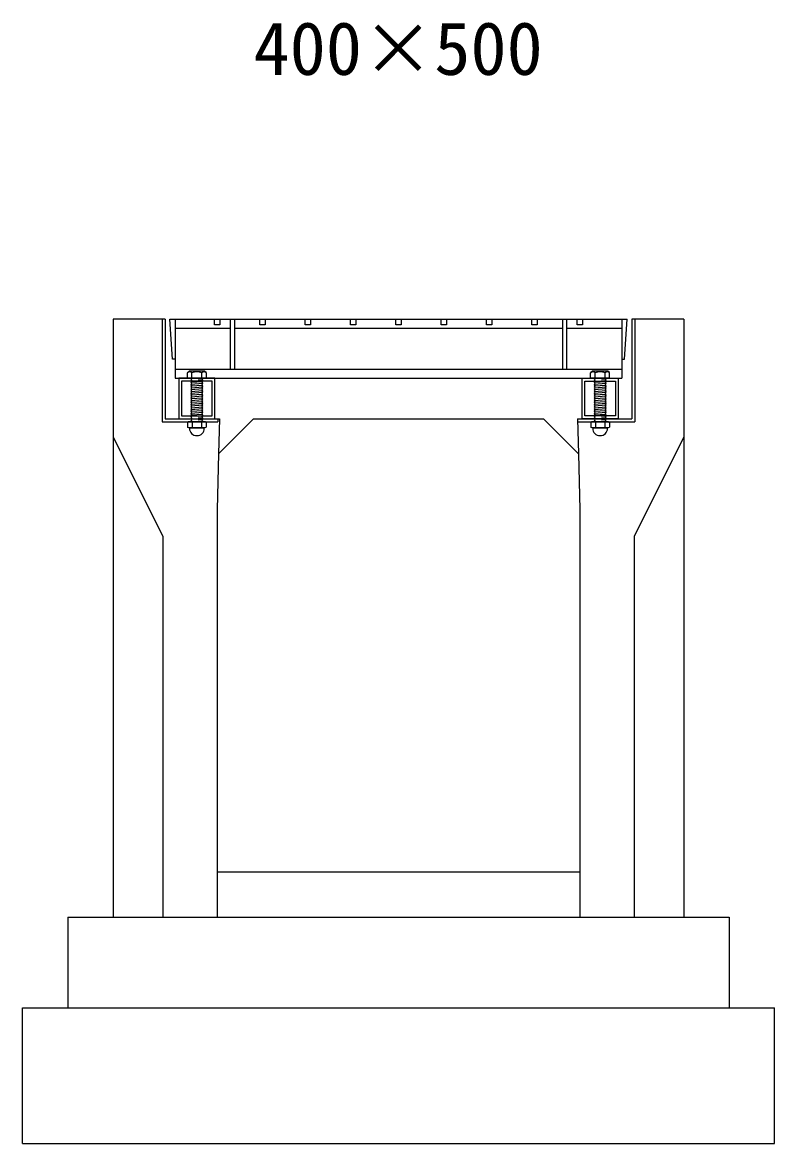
# Model space of a CAD drawing. Units: millimetres, scale not verified. Extents: x -16800 to 16800, y -5940 to 5940.
# Drawn here: x -12341 to -11511, y -2802 to -1564 of the extents above; entities that cross this region are included whole.
import ezdxf
from ezdxf.enums import TextEntityAlignment as Align

# ---------------------------------------------------------------- set-up
doc = ezdxf.new("R2010")
doc.units = ezdxf.units.MM
doc.header["$LTSCALE"] = 20
doc.linetypes.add('DOTTED', pattern=[1.75, 0.25, -1.5])
for name, color, linetype, lineweight in [('0-2_HATCH', 6, 'Continuous', 25), ('0-5_OUTLINE', 3, 'Continuous', 25), ('0-6_TXT', 7, 'Continuous', 25)]:
    doc.layers.add(name, color=color, linetype=linetype, lineweight=lineweight)
doc.styles.add('ＭＳ ゴシック', font='')
doc.styles.get('ＭＳ ゴシック').set_extended_font_data('MS Gothic')

msp = doc.modelspace()

# ---------------------------------------------------------------- linework, layer by layer
at = {"layer": '0-2_HATCH'}
for p, q in [((-12178.94, -1892.13), (-11673.94, -1892.13)), ((-12172.94, -1892.13), (-12172.94, -1957.13)), ((-12111.94, -1947.13), (-12111.94, -1892.13)), ((-12107.44, -1892.13), (-12107.44, -1947.13)), ((-11745.44, -1892.13), (-11745.44, -1947.13)), ((-11740.94, -1892.13), (-11740.94, -1947.13)), ((-11679.94, -1892.13), (-11679.94, -1957.13)), ((-11668.94, -1892.13), (-11668.94, -2002.13)), ((-11665.74, -1892.13), (-11665.74, -2005.33)), ((-12172.94, -1902.13), (-12111.94, -1902.13)), ((-12107.44, -1902.13), (-11745.44, -1902.13)), ((-11740.94, -1902.13), (-11679.94, -1902.13)), ((-12172.94, -1947.13), (-11679.94, -1947.13)), ((-12157.44, -1949.63), (-12159.44, -1951.13)), ((-12159.44, -1957.13), (-12159.44, -1951.13)), ((-12159.11, -1950.85), (-12157.44, -1949.63)), ((-12140.44, -1949.63), (-12157.44, -1949.63)), ((-12154.44, -1957.13), (-12154.44, -1951.13)), ((-12143.44, -1957.13), (-12143.44, -1951.13)), ((-12138.76, -1950.85), (-12140.44, -1949.63)), ((-12138.44, -1957.13), (-12138.44, -1951.13)), ((-11712.44, -1949.63), (-11714.44, -1951.13)), ((-11714.44, -1957.13), (-11714.44, -1951.13)), ((-11714.11, -1950.85), (-11712.44, -1949.63)), ((-11695.44, -1949.63), (-11712.44, -1949.63)), ((-11709.44, -1957.13), (-11709.44, -1951.13)), ((-11698.44, -1957.13), (-11698.44, -1951.13)), ((-11693.76, -1950.85), (-11695.44, -1949.63)), ((-11693.44, -1957.13), (-11693.44, -1951.13)), ((-12172.94, -1957.13), (-11679.94, -1957.13)), ((-12138.44, -1957.13), (-12159.44, -1957.13)), ((-12155.44, -1957.13), (-12142.44, -1957.13)), ((-12155.44, -1958.13), (-12154.44, -1957.13)), ((-12154.44, -1959.13), (-12155.44, -1958.13)), ((-12155.44, -1960.13), (-12154.44, -1959.13)), ((-12154.44, -1961.13), (-12155.44, -1960.13)), ((-12155.44, -1962.13), (-12154.44, -1961.13)), ((-12142.44, -1961.13), (-12155.44, -1962.13)), ((-12154.44, -1963.13), (-12155.44, -1962.13)), ((-12155.44, -1964.13), (-12154.44, -1963.13)), ((-12142.44, -1963.13), (-12155.44, -1964.13)), ((-12154.44, -1965.13), (-12155.44, -1964.13)), ((-12155.44, -1966.13), (-12154.44, -1965.13)), ((-12142.44, -1965.13), (-12155.44, -1966.13)), ((-12154.44, -1967.13), (-12155.44, -1966.13)), ((-12155.44, -1968.13), (-12154.44, -1967.13)), ((-12142.44, -1967.13), (-12155.44, -1968.13)), ((-12143.44, -1958.13), (-12142.44, -1957.13)), ((-12142.44, -1959.13), (-12143.44, -1958.13)), ((-12143.44, -1962.13), (-12142.44, -1961.13)), ((-12142.44, -1963.13), (-12143.44, -1962.13)), ((-12143.44, -1964.13), (-12142.44, -1963.13)), ((-12142.44, -1965.13), (-12143.44, -1964.13)), ((-12143.44, -1966.13), (-12142.44, -1965.13)), ((-12142.44, -1967.13), (-12143.44, -1966.13)), ((-11693.44, -1957.13), (-11714.44, -1957.13)), ((-11710.44, -1957.13), (-11697.44, -1957.13)), ((-11710.44, -1958.13), (-11709.44, -1957.13)), ((-11709.44, -1959.13), (-11710.44, -1958.13)), ((-11710.44, -1960.13), (-11709.44, -1959.13)), ((-11709.44, -1961.13), (-11710.44, -1960.13)), ((-11710.44, -1962.13), (-11709.44, -1961.13)), ((-11697.44, -1961.13), (-11710.44, -1962.13)), ((-11709.44, -1963.13), (-11710.44, -1962.13)), ((-11710.44, -1964.13), (-11709.44, -1963.13)), ((-11697.44, -1963.13), (-11710.44, -1964.13)), ((-11709.44, -1965.13), (-11710.44, -1964.13)), ((-11710.44, -1966.13), (-11709.44, -1965.13)), ((-11697.44, -1965.13), (-11710.44, -1966.13)), ((-11709.44, -1967.13), (-11710.44, -1966.13)), ((-11710.44, -1968.13), (-11709.44, -1967.13)), ((-11697.44, -1967.13), (-11710.44, -1968.13)), ((-11698.44, -1958.13), (-11697.44, -1957.13)), ((-11697.44, -1959.13), (-11698.44, -1958.13)), ((-11698.44, -1962.13), (-11697.44, -1961.13)), ((-11697.44, -1963.13), (-11698.44, -1962.13)), ((-11698.44, -1964.13), (-11697.44, -1963.13)), ((-11697.44, -1965.13), (-11698.44, -1964.13)), ((-11698.44, -1966.13), (-11697.44, -1965.13)), ((-11697.44, -1967.13), (-11698.44, -1966.13)), ((-12154.44, -1969.13), (-12155.44, -1968.13)), ((-12142.44, -1969.13), (-12155.44, -1970.13)), ((-12155.44, -1970.13), (-12154.44, -1969.13)), ((-12142.44, -1971.13), (-12155.44, -1972.13)), ((-12154.44, -1973.13), (-12155.44, -1972.13)), ((-12142.44, -1973.13), (-12155.44, -1974.13)), ((-12155.44, -1974.13), (-12154.44, -1973.13)), ((-12154.44, -1975.13), (-12155.44, -1974.13)), ((-12142.44, -1975.13), (-12155.44, -1976.13)), ((-12155.44, -1976.13), (-12154.44, -1975.13)), ((-12154.44, -1977.13), (-12155.44, -1976.13)), ((-12142.44, -1977.13), (-12155.44, -1978.13)), ((-12155.44, -1978.13), (-12154.44, -1977.13)), ((-12154.44, -1979.13), (-12155.44, -1978.13)), ((-12142.44, -1979.13), (-12155.44, -1980.13)), ((-12155.44, -1980.13), (-12154.44, -1979.13)), ((-12154.44, -1981.13), (-12155.44, -1980.13)), ((-12143.44, -1970.13), (-12142.44, -1969.13)), ((-12142.44, -1971.13), (-12143.44, -1970.13)), ((-12143.44, -1972.13), (-12142.44, -1971.13)), ((-12142.44, -1973.13), (-12143.44, -1972.13)), ((-12143.44, -1974.13), (-12142.44, -1973.13)), ((-12143.44, -1974.13), (-12142.44, -1975.13)), ((-12143.44, -1976.13), (-12142.44, -1975.13)), ((-12143.44, -1976.13), (-12142.44, -1977.13)), ((-12143.44, -1978.13), (-12142.44, -1977.13)), ((-12143.44, -1978.13), (-12142.44, -1979.13)), ((-12143.44, -1980.13), (-12142.44, -1979.13)), ((-12143.44, -1980.13), (-12142.44, -1981.13)), ((-11709.44, -1969.13), (-11710.44, -1968.13)), ((-11697.44, -1969.13), (-11710.44, -1970.13)), ((-11710.44, -1970.13), (-11709.44, -1969.13)), ((-11697.44, -1971.13), (-11710.44, -1972.13)), ((-11709.44, -1973.13), (-11710.44, -1972.13)), ((-11697.44, -1973.13), (-11710.44, -1974.13)), ((-11710.44, -1974.13), (-11709.44, -1973.13)), ((-11709.44, -1975.13), (-11710.44, -1974.13)), ((-11697.44, -1975.13), (-11710.44, -1976.13)), ((-11710.44, -1976.13), (-11709.44, -1975.13)), ((-11709.44, -1977.13), (-11710.44, -1976.13)), ((-11697.44, -1977.13), (-11710.44, -1978.13)), ((-11710.44, -1978.13), (-11709.44, -1977.13)), ((-11709.44, -1979.13), (-11710.44, -1978.13)), ((-11697.44, -1979.13), (-11710.44, -1980.13)), ((-11710.44, -1980.13), (-11709.44, -1979.13)), ((-11709.44, -1981.13), (-11710.44, -1980.13)), ((-11698.44, -1970.13), (-11697.44, -1969.13)), ((-11697.44, -1971.13), (-11698.44, -1970.13)), ((-11698.44, -1972.13), (-11697.44, -1971.13)), ((-11697.44, -1973.13), (-11698.44, -1972.13)), ((-11698.44, -1974.13), (-11697.44, -1973.13)), ((-11698.44, -1974.13), (-11697.44, -1975.13)), ((-11698.44, -1976.13), (-11697.44, -1975.13)), ((-11698.44, -1976.13), (-11697.44, -1977.13)), ((-11698.44, -1978.13), (-11697.44, -1977.13)), ((-11698.44, -1978.13), (-11697.44, -1979.13)), ((-11698.44, -1980.13), (-11697.44, -1979.13)), ((-11698.44, -1980.13), (-11697.44, -1981.13)), ((-12142.44, -1981.13), (-12155.44, -1982.13)), ((-12155.44, -1982.13), (-12154.44, -1981.13)), ((-12154.44, -1983.13), (-12155.44, -1982.13)), ((-12142.44, -1983.13), (-12155.44, -1984.13)), ((-12155.44, -1984.13), (-12154.44, -1983.13)), ((-12154.44, -1985.13), (-12155.44, -1984.13)), ((-12142.44, -1985.13), (-12155.44, -1986.13)), ((-12155.44, -1986.13), (-12154.44, -1985.13)), ((-12154.44, -1987.13), (-12155.44, -1986.13)), ((-12142.44, -1987.13), (-12155.44, -1988.13)), ((-12155.44, -1988.13), (-12154.44, -1987.13)), ((-12154.44, -1989.13), (-12155.44, -1988.13)), ((-12142.44, -1989.13), (-12155.44, -1990.13)), ((-12155.44, -1990.13), (-12154.44, -1989.13)), ((-12154.44, -1991.13), (-12155.44, -1990.13)), ((-12142.44, -1991.13), (-12155.44, -1992.13)), ((-12155.44, -1992.13), (-12154.44, -1991.13)), ((-12154.44, -1993.13), (-12155.44, -1992.13)), ((-12143.44, -1982.13), (-12142.44, -1981.13)), ((-12143.44, -1982.13), (-12142.44, -1983.13)), ((-12143.44, -1984.13), (-12142.44, -1983.13)), ((-12143.44, -1984.13), (-12142.44, -1985.13)), ((-12143.44, -1986.13), (-12142.44, -1985.13)), ((-12143.44, -1986.13), (-12142.44, -1987.13)), ((-12143.44, -1988.13), (-12142.44, -1987.13)), ((-12143.44, -1988.13), (-12142.44, -1989.13)), ((-12143.44, -1990.13), (-12142.44, -1989.13)), ((-12143.44, -1990.13), (-12142.44, -1991.13)), ((-12143.44, -1992.13), (-12142.44, -1991.13)), ((-12143.44, -1992.13), (-12142.44, -1993.13)), ((-11697.44, -1981.13), (-11710.44, -1982.13)), ((-11710.44, -1982.13), (-11709.44, -1981.13)), ((-11709.44, -1983.13), (-11710.44, -1982.13)), ((-11697.44, -1983.13), (-11710.44, -1984.13)), ((-11710.44, -1984.13), (-11709.44, -1983.13)), ((-11709.44, -1985.13), (-11710.44, -1984.13)), ((-11697.44, -1985.13), (-11710.44, -1986.13)), ((-11710.44, -1986.13), (-11709.44, -1985.13)), ((-11709.44, -1987.13), (-11710.44, -1986.13)), ((-11697.44, -1987.13), (-11710.44, -1988.13)), ((-11710.44, -1988.13), (-11709.44, -1987.13)), ((-11709.44, -1989.13), (-11710.44, -1988.13)), ((-11697.44, -1989.13), (-11710.44, -1990.13)), ((-11710.44, -1990.13), (-11709.44, -1989.13)), ((-11709.44, -1991.13), (-11710.44, -1990.13)), ((-11697.44, -1991.13), (-11710.44, -1992.13)), ((-11710.44, -1992.13), (-11709.44, -1991.13)), ((-11709.44, -1993.13), (-11710.44, -1992.13)), ((-11698.44, -1982.13), (-11697.44, -1981.13)), ((-11698.44, -1982.13), (-11697.44, -1983.13)), ((-11698.44, -1984.13), (-11697.44, -1983.13)), ((-11698.44, -1984.13), (-11697.44, -1985.13)), ((-11698.44, -1986.13), (-11697.44, -1985.13)), ((-11698.44, -1986.13), (-11697.44, -1987.13)), ((-11698.44, -1988.13), (-11697.44, -1987.13)), ((-11698.44, -1988.13), (-11697.44, -1989.13)), ((-11698.44, -1990.13), (-11697.44, -1989.13)), ((-11698.44, -1990.13), (-11697.44, -1991.13)), ((-11698.44, -1992.13), (-11697.44, -1991.13)), ((-11698.44, -1992.13), (-11697.44, -1993.13)), ((-12142.44, -1993.13), (-12155.44, -1994.13)), ((-12155.44, -1994.13), (-12154.44, -1993.13)), ((-12154.44, -1995.13), (-12155.44, -1994.13)), ((-12142.44, -1995.13), (-12155.44, -1996.13)), ((-12155.44, -1996.13), (-12154.44, -1995.13)), ((-12154.44, -1997.13), (-12155.44, -1996.13)), ((-12142.44, -1997.13), (-12155.44, -1998.13)), ((-12155.44, -1998.13), (-12154.44, -1997.13)), ((-12154.44, -1999.13), (-12155.44, -1998.13)), ((-12155.44, -2000.13), (-12154.44, -1999.13)), ((-12154.44, -2001.13), (-12155.44, -2000.13)), ((-12155.43, -2002.13), (-12154.43, -2001.13)), ((-12154.43, -2003.13), (-12155.43, -2002.13)), ((-12155.43, -2004.13), (-12154.43, -2003.13)), ((-12154.43, -2005.13), (-12155.43, -2004.13)), ((-12143.44, -1994.13), (-12142.44, -1993.13)), ((-12143.44, -1994.13), (-12142.44, -1995.13)), ((-12143.44, -1996.13), (-12142.44, -1995.13)), ((-12143.44, -1996.13), (-12142.44, -1997.13)), ((-12143.44, -1998.13), (-12142.44, -1997.13)), ((-12143.44, -1998.13), (-12142.44, -1999.13)), ((-12143.44, -2000.13), (-12142.44, -1999.13)), ((-12143.44, -2000.13), (-12142.43, -2001.13)), ((-12143.43, -2002.13), (-12142.43, -2001.13)), ((-12143.43, -2002.13), (-12142.43, -2003.13)), ((-12143.43, -2004.13), (-12142.43, -2003.13)), ((-12143.43, -2004.13), (-12142.43, -2005.13)), ((-12125.94, -2002.13), (-12125.94, -2005.33)), ((-12123.94, -2002.13), (-12124.9, -2040.59)), ((-11728.94, -2002.13), (-11727.98, -2040.59)), ((-11728.94, -2002.13), (-11668.94, -2002.13)), ((-11697.44, -1993.13), (-11710.44, -1994.13)), ((-11710.44, -1994.13), (-11709.44, -1993.13)), ((-11709.44, -1995.13), (-11710.44, -1994.13)), ((-11697.44, -1995.13), (-11710.44, -1996.13)), ((-11710.44, -1996.13), (-11709.44, -1995.13)), ((-11709.44, -1997.13), (-11710.44, -1996.13)), ((-11697.44, -1997.13), (-11710.44, -1998.13)), ((-11710.44, -1998.13), (-11709.44, -1997.13)), ((-11709.44, -1999.13), (-11710.44, -1998.13)), ((-11710.44, -2000.13), (-11709.44, -1999.13)), ((-11709.44, -2001.13), (-11710.44, -2000.13)), ((-11710.43, -2002.13), (-11709.43, -2001.13)), ((-11709.43, -2003.13), (-11710.43, -2002.13)), ((-11710.43, -2004.13), (-11709.43, -2003.13)), ((-11709.43, -2005.13), (-11710.43, -2004.13)), ((-11698.44, -1994.13), (-11697.44, -1993.13)), ((-11698.44, -1994.13), (-11697.44, -1995.13)), ((-11698.44, -1996.13), (-11697.44, -1995.13)), ((-11698.44, -1996.13), (-11697.44, -1997.13)), ((-11698.44, -1998.13), (-11697.44, -1997.13)), ((-11698.44, -1998.13), (-11697.44, -1999.13)), ((-11698.44, -2000.13), (-11697.44, -1999.13)), ((-11698.44, -2000.13), (-11697.43, -2001.13)), ((-11698.43, -2002.13), (-11697.43, -2001.13)), ((-11698.43, -2002.13), (-11697.43, -2003.13)), ((-11698.43, -2004.13), (-11697.43, -2003.13)), ((-11698.43, -2004.13), (-11697.43, -2005.13)), ((-12158.28, -2005.33), (-12159.14, -2005.98)), ((-12159.14, -2005.98), (-12159.14, -2011.16)), ((-12157.45, -2012.13), (-12159.14, -2011.16)), ((-12139.6, -2005.33), (-12158.28, -2005.33)), ((-12157.45, -2012.46), (-12157.45, -2012.13)), ((-12140.43, -2012.13), (-12157.45, -2012.13)), ((-12140.43, -2012.46), (-12157.45, -2012.46)), ((-12154.63, -2005.33), (-12154.43, -2005.13)), ((-12154.63, -2005.33), (-12142.63, -2005.33)), ((-12154.04, -2005.98), (-12154.04, -2011.16)), ((-12143.84, -2005.98), (-12143.84, -2011.16)), ((-12142.63, -2005.33), (-12142.43, -2005.13)), ((-12140.43, -2012.13), (-12138.73, -2011.16)), ((-12140.43, -2012.46), (-12140.43, -2012.13)), ((-12139.6, -2005.33), (-12138.73, -2005.98)), ((-12138.73, -2005.98), (-12138.73, -2011.16)), ((-11728.94, -2005.33), (-11665.74, -2005.33)), ((-11713.28, -2005.33), (-11714.14, -2005.98)), ((-11714.14, -2005.98), (-11714.14, -2011.16)), ((-11712.45, -2012.13), (-11714.14, -2011.16)), ((-11694.6, -2005.33), (-11713.28, -2005.33)), ((-11712.45, -2012.46), (-11712.45, -2012.13)), ((-11695.43, -2012.13), (-11712.45, -2012.13)), ((-11695.43, -2012.46), (-11712.45, -2012.46)), ((-11709.63, -2005.33), (-11709.43, -2005.13)), ((-11709.63, -2005.33), (-11697.63, -2005.33)), ((-11709.04, -2005.98), (-11709.04, -2011.16)), ((-11698.84, -2005.98), (-11698.84, -2011.16)), ((-11697.63, -2005.33), (-11697.43, -2005.13)), ((-11695.43, -2012.13), (-11693.73, -2011.16)), ((-11695.43, -2012.46), (-11695.43, -2012.13)), ((-11694.6, -2005.33), (-11693.73, -2005.98)), ((-11693.73, -2005.98), (-11693.73, -2011.16))]:
    msp.add_line(p, q, dxfattribs=at)
at = {"layer": '0-2_HATCH', "linetype": 'DOTTED'}
for p, q in [((-12142.44, -1957.13), (-12155.44, -1958.13)), ((-12142.44, -1959.13), (-12155.44, -1960.13)), ((-11697.44, -1957.13), (-11710.44, -1958.13)), ((-11697.44, -1959.13), (-11710.44, -1960.13)), ((-12142.44, -1999.13), (-12155.44, -2000.13)), ((-12142.43, -2001.13), (-12155.43, -2002.13)), ((-12142.43, -2003.13), (-12155.43, -2004.13)), ((-11697.44, -1999.13), (-11710.44, -2000.13)), ((-11697.43, -2001.13), (-11710.43, -2002.13)), ((-11697.43, -2003.13), (-11710.43, -2004.13))]:
    msp.add_line(p, q, dxfattribs=at)
at = {"layer": '0-2_HATCH'}
for points in [[(-12187.14, -1892.13), (-12187.14, -2005.33), (-12125.94, -2005.33)], [(-12183.94, -1892.13), (-12183.94, -2002.13), (-12123.94, -2002.13)], [(-12172.94, -1936.13), (-12175.94, -1936.13), (-12178.94, -1892.13)], [(-12123.44, -1892.13), (-12123.44, -1898.13), (-12129.44, -1898.13), (-12129.44, -1892.13)], [(-12073.44, -1892.13), (-12073.44, -1898.13), (-12079.44, -1898.13), (-12079.44, -1892.13)], [(-12023.44, -1892.13), (-12023.44, -1898.13), (-12029.44, -1898.13), (-12029.44, -1892.13)], [(-11973.44, -1892.13), (-11973.44, -1898.13), (-11979.44, -1898.13), (-11979.44, -1892.13)], [(-11923.44, -1892.13), (-11923.44, -1898.13), (-11929.44, -1898.13), (-11929.44, -1892.13)], [(-11873.44, -1892.13), (-11873.44, -1898.13), (-11879.44, -1898.13), (-11879.44, -1892.13)], [(-11823.44, -1892.13), (-11823.44, -1898.13), (-11829.44, -1898.13), (-11829.44, -1892.13)], [(-11773.44, -1892.13), (-11773.44, -1898.13), (-11779.44, -1898.13), (-11779.44, -1892.13)], [(-11723.44, -1892.13), (-11723.44, -1898.13), (-11729.44, -1898.13), (-11729.44, -1892.13)], [(-11679.94, -1936.13), (-11676.94, -1936.13), (-11673.94, -1892.13)], [(-12142.44, -1961.13), (-12143.44, -1960.13), (-12142.44, -1959.13)], [(-12142.44, -1969.13), (-12143.44, -1968.13), (-12142.44, -1967.13)], [(-11697.44, -1961.13), (-11698.44, -1960.13), (-11697.44, -1959.13)], [(-11697.44, -1969.13), (-11698.44, -1968.13), (-11697.44, -1967.13)], [(-12155.44, -1972.13), (-12154.44, -1971.13), (-12155.44, -1970.13)], [(-11710.44, -1972.13), (-11709.44, -1971.13), (-11710.44, -1970.13)]]:
    msp.add_lwpolyline(points, dxfattribs=at)
for points in [[(-12168.94, -1957.13), (-12168.94, -2002.13), (-12128.94, -2002.13), (-12128.94, -1957.13)], [(-12165.74, -1960.33), (-12165.74, -1998.93), (-12132.14, -1998.93), (-12132.14, -1960.33)], [(-11683.94, -1957.13), (-11683.94, -2002.13), (-11723.94, -2002.13), (-11723.94, -1957.13)], [(-11687.14, -1960.33), (-11687.14, -1998.93), (-11720.74, -1998.93), (-11720.74, -1960.33)]]:
    msp.add_lwpolyline(points, close=True, dxfattribs=at)
for centre, radius, start, end in [((-12156.94, -1953.75), 3.62, 46.39563, 133.60437), ((-12148.94, -1965.75), 15.62, 69.39075, 110.60925), ((-12140.94, -1953.75), 3.62, 46.39563, 133.60437), ((-11711.94, -1953.75), 3.62, 46.39563, 133.60437), ((-11703.94, -1965.75), 15.62, 69.39075, 110.60925), ((-11695.94, -1953.75), 3.62, 46.39563, 133.60437), ((-12156.59, -2010.67), 5.35, 61.49832, 118.50684), ((-12156.59, -2006.46), 5.35, 241.49843, 298.50089), ((-12148.94, -2012.46), 8.19, 180, 359.99995), ((-12148.94, -2025.74), 20.42, 75.52621, 104.47362), ((-12148.94, -1991.39), 20.42, 255.52638, 284.47374), ((-12141.29, -2010.67), 5.35, 61.49231, 118.50169), ((-12141.29, -2006.46), 5.35, 241.49989, 298.5), ((-11711.59, -2010.67), 5.35, 61.49832, 118.50684), ((-11711.59, -2006.46), 5.35, 241.49843, 298.50089), ((-11703.94, -2012.46), 8.19, 180, 359.99995), ((-11703.94, -2025.74), 20.42, 75.52621, 104.47362), ((-11703.94, -1991.39), 20.42, 255.52638, 284.47374), ((-11696.29, -2010.67), 5.35, 61.49231, 118.50169), ((-11696.29, -2006.46), 5.35, 241.49989, 298.5)]:
    msp.add_arc(centre, radius, start, end, dxfattribs=at)
at = {"layer": '0-5_OUTLINE'}
for p, q in [((-12183.94, -1892.13), (-12241.44, -1892.13)), ((-12241.44, -1892.13), (-12241.44, -2552.13)), ((-11611.44, -1892.13), (-11668.94, -1892.13)), ((-11611.44, -1892.13), (-11611.44, -2552.13)), ((-12086.44, -2002.13), (-11766.44, -2002.13)), ((-12241.44, -2022.13), (-12186.44, -2132.13)), ((-11611.44, -2022.13), (-11666.44, -2132.13)), ((-12126.44, -2102.13), (-12126.44, -2552.13)), ((-11726.44, -2102.13), (-11726.44, -2552.13)), ((-12186.44, -2132.13), (-12186.44, -2552.13)), ((-11666.44, -2132.13), (-11666.44, -2552.13)), ((-12126.44, -2502.13), (-11726.44, -2502.13)), ((-12291.44, -2552.13), (-12291.44, -2652.13)), ((-12291.44, -2552.13), (-11561.44, -2552.13)), ((-12241.44, -2552.13), (-12126.44, -2552.13)), ((-11726.44, -2552.13), (-11611.44, -2552.13)), ((-11561.44, -2552.13), (-11561.44, -2652.13)), ((-12341.44, -2802.13), (-12341.44, -2652.13)), ((-12341.44, -2652.13), (-11511.44, -2652.13)), ((-11511.44, -2802.13), (-11511.44, -2652.13)), ((-12341.44, -2802.13), (-11511.44, -2802.13))]:
    msp.add_line(p, q, dxfattribs=at)
for points in [[(-12086.44, -2002.13), (-12124.9, -2040.59), (-12126.44, -2102.13)], [(-11766.44, -2002.13), (-11727.98, -2040.59), (-11726.44, -2102.13)]]:
    msp.add_lwpolyline(points, dxfattribs=at)

# ---------------------------------------------------------------- texts
at = {"layer": '0-6_TXT', "style": 'ＭＳ ゴシック'}
msp.add_text('400×500', height=58.65, dxfattribs=at).set_placement((-12086.44, -1640), align=Align.BOTTOM_LEFT)

doc.saveas('drawing.dxf')
